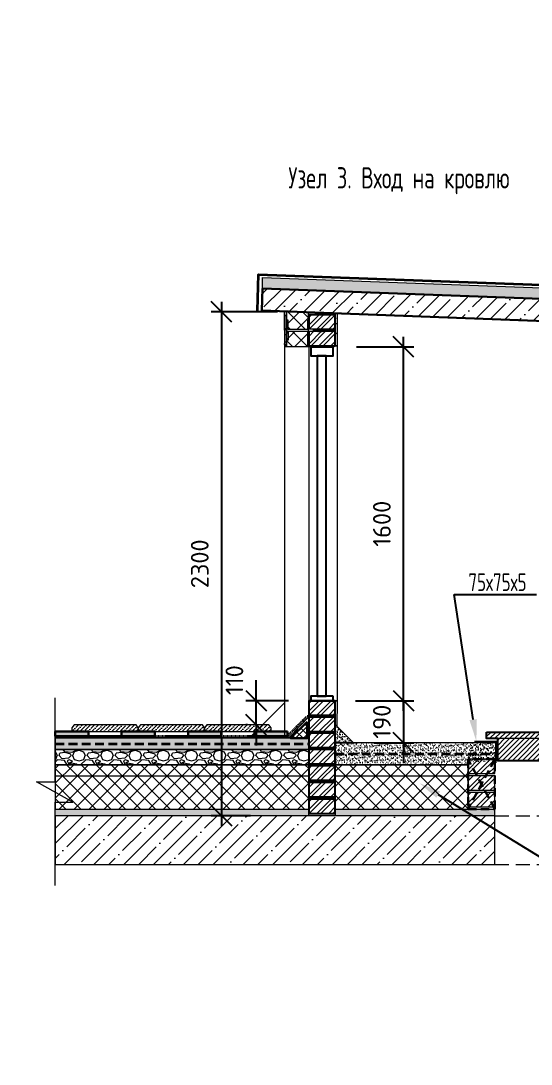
# Model space of a CAD drawing. Header units: millimetres. Extents: x -136099598 to 11807193, y 0 to 779331.
# Drawn here: x 832000 to 834305, y 370189 to 374905 of the extents above; entities that cross this region are included whole.
import ezdxf
from ezdxf import colors
from ezdxf.entities.mleader import LeaderData, LeaderLine
from ezdxf.math import Vec2, Vec3

# ---------------------------------------------------------------- set-up
doc = ezdxf.new("R2010")
doc.units = ezdxf.units.MM
doc.header["$MEASUREMENT"] = 0
doc.set_wipeout_variables(frame=1)
doc.linetypes.add('DASHED2', pattern=[9.525, 6.35, -3.175])
doc.linetypes.add('HIDDEN', pattern=[6, 4, -2])
doc.layers.get('0').update_dxf_attribs({"color": 250, "lineweight": 9})
doc.layers.get('Defpoints').update_dxf_attribs({"color": 8})
for name, color, linetype, lineweight in [('1. АР_Разрез', 7, 'Continuous', 30), ('28. АР_ФАСАД', 7, 'Continuous', 9), ('_0', 250, 'Continuous', 9), ('TN-ГИДРОИЗОЛЯЦИЯ БИТУМАЯ ВЕРХНЯЯ', 32, 'Continuous', 15), ('АР_ДОПОЛНИТЕЛЬНО', 7, 'Continuous', 5), ('АР_Тонкие', 250, 'Continuous', 5), ('Контуры', 7, 'Continuous', 9), ('Общие ребра', 7, 'Continuous', 9), ('Перекрытия', 7, 'Continuous', 9), ('Сантехнические приборы', 7, 'Continuous', 9), ('Штриховка в сечении', 7, 'Continuous', 18)]:
    doc.layers.add(name, color=color, linetype=linetype, lineweight=lineweight)
doc.styles.add('ISOCPEUR', font='isocpeur.ttf', dxfattribs={"width": 0.7})
doc.styles.add('ISOCPEUR_1', font='isocpeur.ttf', dxfattribs={"width": 0.9, "height": 250})
doc.styles.add('ISOCPEUR_9', font='isocpeur.ttf', dxfattribs={"height": 80})
doc.dimstyles.new('2_5', dxfattribs={"dimscale": 304.8, "dimtxt": 250, "dimasz": 0.305, "dimexe": 0.15, "dimexo": 0.3, "dimgap": 0.19, "dimtad": 1, "dimdec": 0, "dimzin": 0, "dimdsep": 46, "dimtxsty": 'ISOCPEUR_1', "dimblk1": 'OBLIQUE', "dimblk2": 'OBLIQUE', "dimsah": 1, "dimcen": 0.09, "dimdle": 0.15, "dimazin": 0, "dimtfac": 1, "dimtdec": 0, "dimtix": 1, "dimtmove": 1, "dimatfit": 3, "dimfxl": 1, "dimtvp": 1, "dimtolj": 1, "dimtzin": 0, "dimarcsym": 2})
pattern_1 = [(45, (430670.051, 4065005.372), (-11.22532015, 11.22532015), [])]

# ---------------------------------------------------------------- blocks, each defined once
blk = doc.blocks.new('_Oblique')
at = {"color": 0, "linetype": 'ByBlock', "lineweight": -2}
blk.add_line((-0.5, -0.5), (0.5, 0.5), dxfattribs=at)
blk = doc.blocks.new('*D1458')
at = {"color": 0, "lineweight": -2, "ltscale": 3, "transparency": 16777216}
for p, q in [((833728.9, 371786.1), (833728.9, 373477.1)), ((833516.7, 373431.4), (833774.6, 373431.4)), ((833511.7, 371831.8), (833774.6, 371831.8))]:
    blk.add_line(p, q, dxfattribs=at)
at = {"layer": 'Defpoints', "color": 0, "ltscale": 3, "transparency": 16777216}
for p in [(833425.3, 373431.4), (833728.9, 373431.4), (833420.3, 371831.8)]:
    blk.add_point(p, dxfattribs=at)
at = {"color": 0, "lineweight": -2, "ltscale": 3, "transparency": 16777216, "xscale": 92.964, "yscale": 92.964, "zscale": 92.964}
for p, rotation in [((833728.9, 373431.4), 90), ((833728.9, 371831.8), 270)]:
    blk.add_blockref('_Oblique', p, dxfattribs=dict(at, rotation=rotation))
at = {"color": 0, "ltscale": 3, "transparency": 16777216, "insert": (833631, 372631.6), "char_height": 80, "attachment_point": 5, "rotation": 90, "style": 'ISOCPEUR_9'}
blk.add_mtext('\\A1;1600', dxfattribs=at)
blk = doc.blocks.new('*D1459')
at = {"color": 0, "lineweight": -2, "ltscale": 3, "transparency": 16777216}
for p, q in [((832906, 373634.9), (832906, 371266.1)), ((833158.6, 373589.2), (832860.3, 373589.2)), ((833037, 371311.8), (832860.3, 371311.8))]:
    blk.add_line(p, q, dxfattribs=at)
at = {"layer": 'Defpoints', "color": 0, "ltscale": 3, "transparency": 16777216}
for p in [(833250.1, 373589.2), (832906, 371311.8), (833128.5, 371311.8)]:
    blk.add_point(p, dxfattribs=at)
at = {"color": 0, "lineweight": -2, "ltscale": 3, "transparency": 16777216, "xscale": 92.964, "yscale": 92.964, "zscale": 92.964}
for p, rotation in [((832906, 373589.2), 90), ((832906, 371311.8), 270)]:
    blk.add_blockref('_Oblique', p, dxfattribs=dict(at, rotation=rotation))
at = {"color": 0, "ltscale": 3, "transparency": 16777216, "insert": (832808.1, 372450.5), "char_height": 80, "attachment_point": 5, "rotation": 90, "style": 'ISOCPEUR_9'}
blk.add_mtext('\\A1;2300', dxfattribs=at)
blk = doc.blocks.new('*D1465')
at = {"color": 0, "lineweight": -2, "ltscale": 3, "transparency": 16777216}
for p, q in [((833728.9, 371831.8), (833728.9, 371924.7)), ((833521.8, 371831.8), (833774.6, 371831.8)), ((833728.9, 371831.8), (833728.9, 371641.8)), ((833594.7, 371641.8), (833774.6, 371641.8)), ((833728.9, 371641.8), (833728.9, 371548.8))]:
    blk.add_line(p, q, dxfattribs=at)
at = {"layer": 'Defpoints', "color": 0, "ltscale": 3, "transparency": 16777216}
for p in [(833430.3, 371831.8), (833503.2, 371641.8), (833728.9, 371641.8)]:
    blk.add_point(p, dxfattribs=at)
at = {"color": 0, "lineweight": -2, "ltscale": 3, "transparency": 16777216, "xscale": 92.964, "yscale": 92.964, "zscale": 92.964}
for p, rotation in [((833728.9, 371831.8), 270), ((833728.9, 371641.8), 90)]:
    blk.add_blockref('_Oblique', p, dxfattribs=dict(at, rotation=rotation))
at = {"color": 0, "ltscale": 3, "transparency": 16777216, "insert": (833631, 371736.8), "char_height": 80, "attachment_point": 5, "rotation": 90, "style": 'ISOCPEUR_9'}
blk.add_mtext('\\A1;190', dxfattribs=at)
blk = doc.blocks.new('*D1466')
at = {"color": 0, "lineweight": -2, "ltscale": 3, "transparency": 16777216}
for p, q in [((833062.5, 371831.8), (833062.5, 371924.7)), ((833208.8, 371831.8), (833016.7, 371831.8)), ((833062.5, 371722.1), (833062.5, 371831.8)), ((833023.8, 371722.1), (833016.7, 371722.1)), ((833062.5, 371722.1), (833062.5, 371629.1))]:
    blk.add_line(p, q, dxfattribs=at)
at = {"layer": 'Defpoints', "color": 0, "ltscale": 3, "transparency": 16777216}
for p in [(833062.5, 371831.8), (833300.3, 371831.8), (833115.2, 371722.1)]:
    blk.add_point(p, dxfattribs=at)
at = {"color": 0, "lineweight": -2, "ltscale": 3, "transparency": 16777216, "xscale": 92.964, "yscale": 92.964, "zscale": 92.964}
for p, rotation in [((833062.5, 371831.8), 270), ((833062.5, 371722.1), 90)]:
    blk.add_blockref('_Oblique', p, dxfattribs=dict(at, rotation=rotation))
at = {"color": 0, "ltscale": 3, "transparency": 16777216, "insert": (832964.6, 371924.7), "char_height": 80, "attachment_point": 5, "rotation": 90, "style": 'ISOCPEUR_9'}
blk.add_mtext('\\A1;110', dxfattribs=at)
blk = doc.blocks.new('УЗЕЛ общий')
at = {"layer": 'АР_Тонкие'}
ml = blk.add_multileader_mtext('Standard', dxfattribs=at)
ml.set_content('\\pxsm1,ql;Герметик', color=256, style='ISOCPEUR')
ml.set_leader_properties()
ml.build(insert=Vec2(0, 0))
ml.multileader.update_dxf_attribs({"text_left_attachment_type": 6, "text_right_attachment_type": 6, "dogleg_length": 100, "arrow_head_size": 13.71})
ctx = ml.context
ctx.base_point, ctx.char_height, ctx.arrow_head_size, ctx.landing_gap_size, ctx.plane_origin, ctx.plane_x_axis = Vec3(513.93, -789.01), 13.7109, 13.71, 1.37, Vec3(-822.15, -1577.03), Vec3(-1, 0)
ctx.left_attachment, ctx.right_attachment = 6, 6
notes = []
notes.append((ctx, [(1, (1, 1, 0), (519.42, -789.01), (-1, 0), 5.48, [(0, [(567.76, -890.5)], 0, [])])]))
ctx.mtext.insert, ctx.mtext.width, ctx.mtext.defined_height, ctx.mtext.flow_direction = Vec3(457.85, -771.19), 269.5573, 36.25, 5
ml = blk.add_multileader_mtext('Standard', dxfattribs=at)
ml.set_content('\\pxsm1,ql;Монтажная пена', color=256, style='ISOCPEUR')
ml.set_leader_properties()
ml.build(insert=Vec2(0, 0))
ml.multileader.update_dxf_attribs({"text_left_attachment_type": 6, "text_right_attachment_type": 6, "dogleg_length": 100, "arrow_head_size": 13.71})
ctx = ml.context
ctx.base_point, ctx.char_height, ctx.arrow_head_size, ctx.landing_gap_size, ctx.plane_origin, ctx.plane_x_axis = Vec3(510.29, -833.96), 13.7109, 13.71, 1.37, Vec3(-840.83, -1608.73), Vec3(-1, 0)
ctx.left_attachment, ctx.right_attachment = 6, 6
notes.append((ctx, [(1, (1, 1, 0), (515.78, -833.96), (-1, 0), 5.48, [(0, [(571.2, -930.36)], 0, [])])]))
ctx.mtext.insert, ctx.mtext.width, ctx.mtext.defined_height, ctx.mtext.flow_direction = Vec3(409.11, -817.51), 269.5573, 36.25, 5
ml = blk.add_multileader_mtext('Standard', dxfattribs=at)
ml.set_content('\\pxsm1,ql;Подоконная доска', color=256, style='ISOCPEUR')
ml.set_leader_properties()
ml.build(insert=Vec2(0, 0))
ml.multileader.update_dxf_attribs({"text_left_attachment_type": 6, "text_right_attachment_type": 6, "dogleg_length": 100, "arrow_head_size": 13.71})
ctx = ml.context
ctx.base_point, ctx.char_height, ctx.arrow_head_size, ctx.landing_gap_size, ctx.plane_origin, ctx.plane_x_axis = Vec3(296.69, -851.83), 13.7109, 13.71, 1.37, Vec3(-907.95, -1631.45), Vec3(-1, 0)
ctx.left_attachment, ctx.right_attachment = 6, 6
notes.append((ctx, [(1, (1, 1, 0), (302.17, -851.83), (-1, 0), 5.48, [(0, [(457.85, -895.69)], 0, [])])]))
ctx.mtext.insert, ctx.mtext.width, ctx.mtext.defined_height, ctx.mtext.flow_direction = Vec3(188.78, -835.38), 269.5573, 36.25, 5
for ctx, leaders in notes:
    for number, flags, end, landing, length, lines in leaders:
        leader = LeaderData()
        leader.index, (leader.has_last_leader_line, leader.has_dogleg_vector, leader.attachment_direction) = number, flags
        leader.last_leader_point, leader.dogleg_vector, leader.dogleg_length = Vec3(end), Vec3(landing), length
        for number, points, colour, breaks in lines:
            line = LeaderLine()
            line.index, line.vertices, line.color, line.breaks = number, Vec3.list(points), colors.encode_raw_color(colour), breaks
            leader.lines.append(line)
        ctx.leaders.append(leader)

msp = doc.modelspace()

# ---------------------------------------------------------------- hatches: boundary and pattern name
at = {"transparency": 33554687}
h = msp.add_hatch(dxfattribs=at)
h.set_pattern_fill('ANSI37', color=256, scale=15, angle=90)
h.set_pattern_definition([(135, (430670.05, 4064919.453), (-33.67596045, -33.67596045), []), (225, (430670.05, 4064919.453), (33.67596045, -33.67596045), [])])
h.paths.add_polyline_path([(833300.286, 373433.05), (833300.064, 373587.298), (833200.064, 373591.155), (833200.286, 373433.05)])
at = {"ltscale": 3}
h = msp.add_hatch(dxfattribs=at)
h.set_pattern_fill('STEEL', color=256, scale=12)
h.set_pattern_definition([(45, (224741.426, 357001.33), (-26.9407684, 26.9407684), []), (45, (224741.426, 357020.38), (-26.9407684, 26.9407684), [])])
h.paths.add_polyline_path([(833420.286, 373576.408), (833300.286, 373576.408), (833300.286, 373511.408), (833420.286, 373511.408)])
h = msp.add_hatch(dxfattribs=at)
h.set_pattern_fill('STEEL', color=256, scale=12)
h.set_pattern_definition([(45, (224741.426, 356916.33), (-26.9407684, 26.9407684), []), (45, (224741.426, 356935.38), (-26.9407684, 26.9407684), [])])
h.paths.add_polyline_path([(833420.286, 373501.408), (833300.286, 373501.408), (833300.286, 373436.408), (833420.286, 373436.408)])
h = msp.add_hatch(dxfattribs=at)
h.set_pattern_fill('STEEL', color=256, scale=12)
h.set_pattern_definition([(45, (224741.426, 355256.695), (-26.9407684, 26.9407684), []), (45, (224741.426, 355275.745), (-26.9407684, 26.9407684), [])])
h.paths.add_polyline_path([(833420.286, 371831.773), (833300.286, 371831.773), (833300.286, 371766.773), (833420.286, 371766.773)])
h = msp.add_hatch()
h.set_pattern_fill('ANSI36', color=256, scale=4, angle=359.763727)
h.set_pattern_definition([(44.763727, (882644.348, 619592.873), (6.8369733, 24.6677202), [31.75, -6.35, 0, -6.35])])
h.paths.add_polyline_path([(832530.058, 371708.725), (832520.058, 371722.066), (832240.058, 371722.066), (832230.058, 371708.725), (832230.058, 371692.066), (832530.058, 371692.066)])
h = msp.add_hatch()
h.set_pattern_fill('ANSI36', color=256, scale=4, angle=359.763727)
h.set_pattern_definition([(44.763727, (882944.348, 619592.873), (6.8369733, 24.6677202), [31.75, -6.35, 0, -6.35])])
h.paths.add_polyline_path([(832830.058, 371708.725), (832820.058, 371722.066), (832540.058, 371722.066), (832530.058, 371708.725), (832530.058, 371692.066), (832830.058, 371692.066)])
h = msp.add_hatch()
h.set_pattern_fill('ANSI36', color=256, scale=4, angle=359.763727)
h.set_pattern_definition([(44.763727, (883244.348, 619592.873), (6.8369733, 24.6677202), [31.75, -6.35, 0, -6.35])])
h.paths.add_polyline_path([(833130.058, 371708.725), (833120.058, 371722.066), (832840.058, 371722.066), (832830.058, 371708.725), (832830.058, 371692.066), (833130.058, 371692.066)])
h = msp.add_hatch()
h.set_pattern_fill('ANSI37', color=256, scale=8, style=0)
h.set_pattern_definition([(45, (673158.042, 277350.383), (-17.9605122, 17.9605122), []), (135, (673158.042, 277350.383), (-17.9605122, -17.9605122), [])])
h.paths.add_polyline_path([(833218.621, 371661.772), (833293.621, 371736.772), (833293.621, 371661.772)])
h = msp.add_hatch(dxfattribs=at)
h.set_pattern_fill('STEEL', color=256, scale=12)
h.set_pattern_definition([(45, (224741.426, 355171.695), (-26.9407684, 26.9407684), []), (45, (224741.426, 355190.745), (-26.9407684, 26.9407684), [])])
h.paths.add_polyline_path([(833420.286, 371756.773), (833300.286, 371756.773), (833300.286, 371691.773), (833420.286, 371691.773)])
h = msp.add_hatch(color=253)
h.dxf.hatch_style = 1
h.paths.add_polyline_path([(832155.058, 371692.066), (832155.058, 371672.066), (832305.058, 371672.066), (832305.058, 371692.066)])
h = msp.add_hatch(color=253)
h.dxf.hatch_style = 1
h.paths.add_polyline_path([(832455.058, 371692.066), (832455.058, 371672.066), (832605.058, 371672.066), (832605.058, 371692.066)])
h = msp.add_hatch(color=253)
h.dxf.hatch_style = 1
h.paths.add_polyline_path([(832755.058, 371692.066), (832755.058, 371672.066), (832905.058, 371672.066), (832905.058, 371692.066)])
h = msp.add_hatch(color=253)
h.dxf.hatch_style = 1
h.paths.add_polyline_path([(833055.058, 371692.066), (833055.058, 371672.066), (833205.058, 371672.066), (833205.058, 371692.066)])
h = msp.add_hatch(dxfattribs=at)
h.set_pattern_fill('STEEL', color=256, scale=12)
h.set_pattern_definition([(45, (224741.426, 355109.695), (-26.9407684, 26.9407684), []), (45, (224741.426, 355128.745), (-26.9407684, 26.9407684), [])])
h.paths.add_polyline_path([(833420.286, 371684.773), (833300.286, 371684.773), (833300.286, 371619.773), (833420.286, 371619.773)])
h = msp.add_hatch(dxfattribs=at)
h.set_pattern_fill('STEEL', color=256, scale=12)
h.set_pattern_definition([(45, (224741.426, 355026.695), (-26.9407684, 26.9407684), []), (45, (224741.426, 355045.745), (-26.9407684, 26.9407684), [])])
h.paths.add_polyline_path([(833420.286, 371611.773), (833300.286, 371611.773), (833300.286, 371546.773), (833420.286, 371546.773)])
at = {"transparency": 33554687}
h = msp.add_hatch(dxfattribs=at)
h.set_pattern_fill('ANSI37', color=256, scale=15, angle=90)
h.set_pattern_definition([(135, (430670.05, 4064969.817), (-33.67596045, -33.67596045), []), (225, (430670.05, 4064969.817), (33.67596045, -33.67596045), [])])
h.paths.add_polyline_path([(833300.286, 371341.772), (833300.286, 371541.772), (832155.545, 371541.772), (832155.545, 371341.772)])
at = {"ltscale": 3}
h = msp.add_hatch(dxfattribs=at)
h.set_pattern_fill('STEEL', color=256, scale=12)
h.set_pattern_definition([(45, (224741.426, 354961.695), (-26.9407684, 26.9407684), []), (45, (224741.426, 354980.745), (-26.9407684, 26.9407684), [])])
h.paths.add_polyline_path([(833420.286, 371536.773), (833300.286, 371536.773), (833300.286, 371471.773), (833420.286, 371471.773)])
at = {"transparency": 33554687}
h = msp.add_hatch(dxfattribs=at)
h.set_pattern_fill('ANSI37', color=256, scale=15, angle=90)
h.set_pattern_definition([(135, (430670.05, 4064969.817), (-33.67596045, -33.67596045), []), (225, (430670.05, 4064969.817), (33.67596045, -33.67596045), [])])
h.paths.add_polyline_path([(834020.652, 371341.757), (834020.648, 371541.757), (833420.282, 371541.787), (833420.286, 371341.787)])
at = {"ltscale": 3}
h = msp.add_hatch(dxfattribs=at)
h.set_pattern_fill('STEEL', color=256, scale=12)
h.set_pattern_definition([(45, (225461.79, 354991.838), (-26.9407684, 26.9407684), []), (45, (225461.79, 355010.888), (-26.9407684, 26.9407684), [])])
h.paths.add_polyline_path([(834140.634, 371566.916), (834020.634, 371566.916), (834020.634, 371501.916), (834140.634, 371501.916)])
h = msp.add_hatch(dxfattribs=at)
h.set_pattern_fill('STEEL', color=256, scale=12)
h.set_pattern_definition([(45, (225461.79, 354906.838), (-26.9407684, 26.9407684), []), (45, (225461.79, 354925.888), (-26.9407684, 26.9407684), [])])
h.paths.add_polyline_path([(834140.634, 371491.916), (834020.634, 371491.916), (834020.634, 371426.916), (834140.634, 371426.916)])
h = msp.add_hatch(dxfattribs=at)
h.set_pattern_fill('STEEL', color=256, scale=12)
h.set_pattern_definition([(45, (224741.426, 354876.695), (-26.9407684, 26.9407684), []), (45, (224741.426, 354895.745), (-26.9407684, 26.9407684), [])])
h.paths.add_polyline_path([(833420.286, 371461.773), (833300.286, 371461.773), (833300.286, 371396.773), (833420.286, 371396.773)])
h = msp.add_hatch(dxfattribs=at)
h.set_pattern_fill('STEEL', color=256, scale=12)
h.set_pattern_definition([(45, (224741.426, 354811.695), (-26.9407684, 26.9407684), []), (45, (224741.426, 354830.745), (-26.9407684, 26.9407684), [])])
h.paths.add_polyline_path([(833420.286, 371386.773), (833300.286, 371386.773), (833300.286, 371321.773), (833420.286, 371321.773)])
h = msp.add_hatch(dxfattribs=at)
h.set_pattern_fill('STEEL', color=256, scale=12)
h.set_pattern_definition([(45, (225461.79, 354841.838), (-26.9407684, 26.9407684), []), (45, (225461.79, 354860.888), (-26.9407684, 26.9407684), [])])
h.paths.add_polyline_path([(834140.634, 371416.916), (834020.634, 371416.916), (834020.634, 371351.916), (834140.634, 371351.916)])
at = {"layer": '1. АР_Разрез', "lineweight": 5, "ltscale": 3}
h = msp.add_hatch(dxfattribs=at)
h.set_pattern_fill('AR-SAND', color=256, scale=0.5, angle=-2.103555, style=0)
h.set_pattern_definition([(35.3964451, (430785.08, 4064487.643), (0.09873653, 24.48353668), [0, -19.304, 0, -21.59, 0, -20.6375]), (5.3964451, (430785.08, 4064487.643), (23.77659666, 34.99209866), [0, -10.414, 0, -17.399, 0, -6.6675]), (325.3964451, (430769.47, 4064488.217), (39.52560439, -1.37988609), [0, -6.35, 0, -22.86, 0, -29.845]), (315.3964451, (430769.47, 4064488.217), (38.56123426, 9.7376106), [0, -3.175, 0, -14.986, 0, -17.145])])
h.paths.add_polyline_path([(833092.022, 373744.847), (833092.303, 373695.635), (835569.36, 373603.528), (835570.276, 373653.468)])
at = {"layer": '28. АР_ФАСАД', "ltscale": 3}
h = msp.add_hatch(dxfattribs=at)
h.set_pattern_fill('ANSI35', color=256, scale=15, style=0)
h.set_pattern_definition([(45, (430670.05, 4064900.78), (-67.351921, 67.351921), []), (45, (430737.4, 4064900.78), (-67.351921, 67.351921), [119.0625, -23.8125, 0, -23.8125])])
h.paths.add_polyline_path([(833091.325, 373695.671), (833089.611, 373595.716), (835567.752, 373503.717), (835569.466, 373603.672)])
h = msp.add_hatch(dxfattribs=at)
h.set_pattern_fill('ANSI35', color=256, scale=15, style=0)
h.set_pattern_definition([(45, (224271.57, 335255.16), (-67.351921, 67.351921), []), (45, (224338.92, 335255.16), (-67.351921, 67.351921), [119.0625, -23.8125, 0, -23.8125])])
h.paths.add_polyline_path([(832155.058, 371311.772), (832155.058, 371091.772), (834140.642, 371091.772), (834140.642, 371311.772)])
at = {"layer": 'Штриховка в сечении', "ltscale": 3, "transparency": 33554636}
h = msp.add_hatch(dxfattribs=at)
h.set_pattern_fill('AR-SAND', color=256, scale=0.7)
h.set_pattern_definition([(37.5, (225474.068, 359106.976), (-1.1200219, 34.2589266), [0, -27.0256, 0, -30.226, 0, -28.8925]), (7.5, (225474.07, 359106.976), (31.4666298, 50.177757), [0, -14.5796, 0, -24.3586, 0, -9.3345]), (327.5, (225452.198, 359106.976), (55.3694659, 0.100603), [0, -8.89, 0, -32.004, 0, -41.783]), (317.5, (225452.2, 359106.976), (53.4489517, 15.6050526), [0, -4.445, 0, -20.9804, 0, -24.003])])
h.paths.add_polyline_path([(833190.286, 373636.783), (833190.286, 373433.05), (833200.286, 373433.05), (833200.286, 373636.783)])
h = msp.add_hatch(dxfattribs=at)
h.set_pattern_fill('AR-SAND', color=256, scale=0.7)
h.set_pattern_definition([(37.5, (225688.388, 358712.407), (-1.1200219, 34.2589266), [0, -27.0256, 0, -30.226, 0, -28.8925]), (7.5, (225688.39, 358712.407), (31.4666298, 50.177757), [0, -14.5796, 0, -24.3586, 0, -9.3345]), (327.5, (225666.52, 358712.407), (55.3694659, 0.100603), [0, -8.89, 0, -32.004, 0, -41.783]), (317.5, (225666.52, 358712.407), (53.4489517, 15.6050526), [0, -4.445, 0, -20.9804, 0, -24.003])])
h.paths.add_polyline_path([(833420.286, 373419.765), (833430.286, 373419.765), (833430.286, 373636.772), (833420.286, 373636.772)])
at = {"layer": 'Штриховка в сечении', "transparency": 33554636}
h = msp.add_hatch(dxfattribs=at)
h.set_pattern_fill('AR-SAND', color=256, scale=0.3456)
h.set_pattern_definition([(37.5, (136845.185, 6753764.513), (-0.552970816, 16.914121482), [0, -13.3429248, 0, -14.923008, 0, -14.26464]), (7.5, (136845.185, 6753764.513), (15.535524665, 24.773475476), [0, -7.1981568, 0, -12.0261888, 0, -4.608576]), (327.5, (136834.388, 6753764.513), (27.336696316, 0.049669102), [0, -4.38912, 0, -15.800832, 0, -20.628864]), (317.5, (136834.388, 6753764.513), (26.388511, 7.70443741), [0, -2.19456, 0, -10.3583232, 0, -11.850624])])
h.paths.add_polyline_path([(833503.229, 371641.811), (833420.285, 371724.755), (833420.285, 371641.811)])
h = msp.add_hatch(dxfattribs=at)
h.set_pattern_fill('ANSI31', color=256, scale=5)
h.set_pattern_definition(pattern_1)
h.paths.add_polyline_path([(834104.232, 371660.192), (834926.063, 371660.192), (834926.178, 371690.017), (834104.3, 371690.017)])
h = msp.add_hatch(dxfattribs=at)
h.set_pattern_fill('AR-SAND', color=256, scale=0.3456)
h.set_pattern_definition([(37.5, (430670.052, 4064819.817), (-0.552970816, 16.91412148), [0, -13.3429248, 0, -14.923008, 0, -14.26464]), (7.5, (430670.052, 4064819.817), (15.53552467, 24.77347548), [0, -7.1981568, 0, -12.0261888, 0, -4.608576]), (327.5, (430659.255, 4064819.817), (27.336696316, 0.0496691), [0, -4.38912, 0, -15.800832, 0, -20.628864]), (317.5, (430659.255, 4064819.817), (26.388511, 7.70443741), [0, -2.19456, 0, -10.3583232, 0, -11.850624])])
h.paths.add_polyline_path([(833300.287, 371611.772), (833300.287, 371661.772), (832155.058, 371661.772), (832155.058, 371611.772)])
h = msp.add_hatch(dxfattribs=at)
h.set_pattern_fill('AR-SAND', color=256, scale=0.3456)
h.set_pattern_definition([(37.5, (430670.051, 4064959.843), (-0.552970816, 16.91412148), [0, -13.3429248, 0, -14.923008, 0, -14.26464]), (7.5, (430670.051, 4064959.843), (15.53552467, 24.77347548), [0, -7.1981568, 0, -12.0261888, 0, -4.608576]), (327.5, (430659.254, 4064959.843), (27.336696316, 0.0496691), [0, -4.38912, 0, -15.800832, 0, -20.628864]), (317.5, (430659.254, 4064959.843), (26.388511, 7.70443741), [0, -2.19456, 0, -10.3583232, 0, -11.850624])])
h.paths.add_polyline_path([(834020.662, 371541.746), (834020.671, 371641.751), (833420.286, 371641.804), (833420.277, 371541.798)])
h = msp.add_hatch(dxfattribs=at)
h.set_pattern_fill('AR-SAND', color=256, scale=0.3456)
h.set_pattern_definition([(37.5, (429800.11, 4064969.817), (-0.552970816, 16.91412148), [0, -13.3429248, 0, -14.923008, 0, -14.26464]), (7.5, (429800.11, 4064969.817), (15.53552467, 24.77347548), [0, -7.1981568, 0, -12.0261888, 0, -4.608576]), (327.5, (429789.313, 4064969.817), (27.336696316, 0.0496691), [0, -4.38912, 0, -15.800832, 0, -20.628864]), (317.5, (429789.313, 4064969.817), (26.388511, 7.70443741), [0, -2.19456, 0, -10.3583232, 0, -11.850624])])
h.paths.add_polyline_path([(834140.686, 371641.82), (834020.686, 371641.82), (834020.634, 371556.916), (834140.634, 371556.916)])
h = msp.add_hatch(dxfattribs=at)
h.set_pattern_fill('ANSI31', color=256, scale=5)
h.set_pattern_definition(pattern_1)
h.paths.add_polyline_path([(834154.51, 371559.92), (834875.602, 371559.92), (834875.717, 371660.192), (834154.578, 371660.192)])
at = {"layer": 'Штриховка в сечении', "lineweight": 5, "transparency": 33554636}
h = msp.add_hatch(dxfattribs=at)
h.set_pattern_fill('GRAVEL', color=256, scale=5)
h.set_pattern_definition([(228.0127875, (429509.217, 4082523.453), (-1016.00000008, -1142.99999993), [17.086072, -1691.524182]), (184.969741, (429497.7874, 4082510.753), (1523.999999397, 127.000007235), [29.320236, -2902.7024447]), (132.5104471, (429468.5774, 4082508.213), (1270.000000536, -1396.999999512), [20.674076, -2046.7361397]), (267.273689, (429419.0474, 4082476.463), (127.000000266, 2539.999999987), [26.700226, -2643.3218713]), (292.83365418, (429417.7774, 4082449.793), (-635.000000053, 1523.999999978), [26.181685, -2591.9903873]), (357.273689, (429427.9374, 4082425.663), (-2539.999999987, 127.000000266), [26.700226, -2643.3218713]), (37.69424047, (429454.6074, 4082424.3932), (-1650.999999927, -1270.000000095), [35.309683, -3495.6557657]), (72.25532837, (429482.5474, 4082445.983), (889.000000239, 2793.999999924), [33.335976, -3300.26283]), (121.42956562, (429492.7074, 4082477.733), (-1016.000000144, 1650.999999911), [26.79065, -2652.277285]), (175.2363583, (429478.737, 4082500.593), (1396.99999998, -127.00000022), [30.585664, -1498.6968475]), (222.3974378, (429448.2574, 4082503.1332), (-1523.9999999512, -1397.000000053), [39.553896, -3915.8386256]), (138.81407483, (429544.777, 4082475.193), (-888.999999947, 762.000000062), [13.500227, -1336.5282912]), (171.4692344, (429534.6174, 4082484.083), (1651.000000044, -253.999999712), [25.684099, -2542.73195]), (225, (429509.22, 4082487.89), (-2e-14, -127), [17.960467, -161.6446554]), (203.1985905, (429500.327, 4082503.133), (635.00000002, 253.999999955), [9.672066, -957.5311184]), (291.8014095, (429491.437, 4082499.323), (-127.00000003, 380.99999999), [13.678281, -670.2376495]), (30.9637565, (429496.517, 4082486.623), (381.00000001, 253.99999999), [22.215983, -718.3149076]), (161.5650512, (429515.567, 4082498.053), (254, -127), [16.064357, -385.544906]), (16.38954033, (429417.7774, 4082499.323), (1270, 381), [22.5044, -2227.9413336]), (70.34617594, (429439.367, 4082505.673), (-508.000000046, -1396.999999984), [18.879947, -1869.110784]), (293.1985905, (429515.567, 4082523.453), (-253.999999956, 635.00000002), [19.344005, -947.8591794]), (343.61045967, (429523.1874, 4082505.673), (-1270.000000027, 380.999999911), [22.5044, -2227.9413336]), (339.4439548, (429417.777, 4082420.583), (-635, 254), [21.70176, -1063.3867157]), (294.7751406, (429438.097, 4082412.963), (-635.000000756, 1396.999999656), [18.183606, -1800.179669]), (66.8014095, (429516.837, 4082396.453), (253.99999996, 635.000000016), [19.344005, -947.8591794]), (17.35402464, (429524.4574, 4082414.233), (-1650.999999967, -508.000000107), [21.289137, -2107.618799]), (69.4439548, (429454.607, 4082396.453), (-254.000000004, -635), [10.85088, -1074.2375957]), (101.3099325, (429509.217, 4082396.453), (-127, 508), [6.47573, -641.0997482]), (165.9637565, (429507.947, 4082402.803), (381, -127), [26.181685, -497.4527295]), (186.00900596, (429482.5474, 4082409.153), (1269.999999993, 127.000000066), [24.26335, -2402.068243]), (303.6900675, (429496.517, 4082475.193), (-127.00000002, 254), [18.316194, -439.588818]), (353.15722659, (429506.6774, 4082459.953), (2159.000000013, -253.999999887), [31.977838, -3165.8004533]), (60.9453959, (429538.427, 4082456.143), (-508.000000014, -888.99999999), [13.075412, -1294.469616]), (90, (429544.78, 4082467.57), (-127, 127), [7.62, -119.38]), (120.25643716, (429480.007, 4082412.963), (507.999999938, -889.000000035), [17.643348, -1746.6970387]), (48.0127875, (429471.117, 4082428.203), (1016.000000084, 1142.999999926), [34.172144, -1674.43811]), (0, (429493.98, 4082453.6), (127, 127), [33.02, -93.98]), (325.3048465, (429526.9974, 4082453.603), (1270.000000481, -888.999999313), [20.080478, -1987.965836]), (254.0546041, (429543.507, 4082442.173), (-126.99999999, -508), [18.491454, -906.082502]), (207.64597536, (429538.4274, 4082424.393), (-2413.000000089, -1269.9999998315), [30.107255, -2980.623221]), (175.42607874, (429511.7574, 4082410.423), (-1651, 127), [31.851473, -3153.292323])])
h.paths.add_polyline_path([(833300.287, 371541.772), (833300.287, 371611.772), (832155.058, 371611.772), (832155.058, 371541.772)])
at = {"layer": 'Штриховка в сечении', "transparency": 33554636}
h = msp.add_hatch(dxfattribs=at)
h.set_pattern_fill('AR-SAND', color=256, scale=0.3)
h.set_pattern_definition([(37.5, (430670.051, 4064979.817), (-0.48000939, 14.68239712), [0, -11.5824, 0, -12.954, 0, -12.3825]), (7.5, (430670.051, 4064979.817), (13.48569849, 21.50475302), [0, -6.2484, 0, -10.4394, 0, -4.0005]), (327.5, (430660.679, 4064979.817), (23.729771107, 0.04311554), [0, -3.81, 0, -13.716, 0, -17.907]), (317.5, (430660.679, 4064979.817), (22.90669357, 6.6878797), [0, -1.905, 0, -8.9916, 0, -10.287])])
h.paths.add_polyline_path([(833300.314, 371311.772), (833300.286, 371341.772), (832155.058, 371341.772), (832155.058, 371311.772)])
h = msp.add_hatch(dxfattribs=at)
h.set_pattern_fill('AR-SAND', color=256, scale=0.3)
h.set_pattern_definition([(37.5, (430670.051, 4064969.817), (-0.48000939, 14.68239712), [0, -11.5824, 0, -12.954, 0, -12.3825]), (7.5, (430670.051, 4064969.817), (13.48569849, 21.50475302), [0, -6.2484, 0, -10.4394, 0, -4.0005]), (327.5, (430660.679, 4064969.817), (23.729771107, 0.04311554), [0, -3.81, 0, -13.716, 0, -17.907]), (317.5, (430660.679, 4064969.817), (22.90669357, 6.6878797), [0, -1.905, 0, -8.9916, 0, -10.287])])
h.paths.add_polyline_path([(834140.221, 371311.795), (834140.692, 371341.795), (833419.812, 371341.749), (833419.313, 371311.749)])

# ---------------------------------------------------------------- linework, layer by layer
at = {"transparency": 33554687}
for p, q in [((834140.634, 371537.978), (834140.599, 371537.978)), ((832155.058, 371491.772), (833300.286, 371491.772)), ((833420.286, 371491.772), (834020.657, 371491.719)), ((834140.642, 371311.772), (834140.673, 371351.92))]:
    msp.add_line(p, q, dxfattribs=at)
at = {"linetype": 'DASHED2', "ltscale": 10}
msp.add_line((834140.642, 371091.772), (834890.642, 371091.772), dxfattribs=at)
at = {"lineweight": 20, "ltscale": 3}
for points in [[(833200.07, 373591.298), (833190.07, 373591.298), (833190.286, 373433.05), (833200.286, 373433.05)], [(833430.251, 373582.654), (833420.251, 373582.654), (833420.286, 373436.408), (833430.286, 373436.408)]]:
    msp.add_lwpolyline(points, close=True, dxfattribs=at)
at = {"ltscale": 3}
msp.add_lwpolyline([(833190.286, 373573.05), (833190.286, 371822.066)], dxfattribs=at)
at = {"lineweight": 30, "ltscale": 3}
for points, const_width in [([(833296.255, 373553.05), (833296.255, 373433.05), (833416.255, 373433.05)], 8), ([(834145.769, 371550.267), (834145.769, 371647.467), (834048.569, 371647.467)], 6.48)]:
    msp.add_lwpolyline(points, dxfattribs=dict(at, const_width=const_width))
for points in [[(833430.496, 373436.408), (833300.496, 373436.408), (833300.286, 371831.773), (833430.286, 371831.773)], [(833190.287, 371822.066), (833190.287, 371672.066), (833040.287, 371672.066)]]:
    msp.add_lwpolyline(points, close=True)
at = {"lineweight": 30}
for points in [[(833293.621, 371736.772), (833293.621, 371661.772), (833218.621, 371661.772)], [(832305.058, 371692.066), (832155.058, 371692.066), (832155.058, 371672.066), (832305.058, 371672.066)], [(832605.058, 371692.066), (832455.058, 371692.066), (832455.058, 371672.066), (832605.058, 371672.066)], [(832905.058, 371692.066), (832755.058, 371692.066), (832755.058, 371672.066), (832905.058, 371672.066)], [(833205.058, 371692.066), (833055.058, 371692.066), (833055.058, 371672.066), (833205.058, 371672.066)]]:
    msp.add_lwpolyline(points, close=True, dxfattribs=at)
at = {"lineweight": 20}
msp.add_lwpolyline([(833420.285, 371724.748), (833420.285, 371641.804), (833503.229, 371641.804)], close=True, dxfattribs=at)
at = {"layer": '1. АР_Разрез', "lineweight": 15, "ltscale": 3}
msp.add_lwpolyline([(835569.36, 373603.528), (833092.303, 373695.635), (833092.022, 373744.85), (835570.276, 373653.468)], close=True, dxfattribs=at)
at = {"layer": '1. АР_Разрез', "ltscale": 3}
msp.add_lwpolyline([(835568.88, 373502.341), (833088.634, 373595.752), (833092.303, 373695.635), (835568.397, 373602.384)], close=True, dxfattribs=at)
at = {"layer": '1. АР_Разрез', "lineweight": 25}
for points in [[(833420.286, 373576.408), (833300.286, 373576.408), (833300.286, 373511.408), (833420.286, 373511.408)], [(833420.286, 373501.408), (833300.286, 373501.408), (833300.286, 373436.408), (833420.286, 373436.408)], [(833410.286, 373430.31), (833310.286, 373430.31), (833310.286, 373390.31), (833410.286, 373390.31)], [(833378.667, 373390.31), (833338.667, 373390.31), (833338.667, 371851.773), (833378.667, 371851.773)], [(833420.286, 371831.773), (833300.286, 371831.773), (833300.286, 371766.773), (833420.286, 371766.773)], [(833410.286, 371851.773), (833310.286, 371851.773), (833310.286, 371831.773), (833410.286, 371831.773)], [(833420.286, 371756.773), (833300.286, 371756.773), (833300.286, 371691.773), (833420.286, 371691.773)], [(833420.286, 371684.773), (833300.286, 371684.773), (833300.286, 371619.773), (833420.286, 371619.773)], [(833420.286, 371611.773), (833300.286, 371611.773), (833300.286, 371546.773), (833420.286, 371546.773)], [(833420.286, 371536.773), (833300.286, 371536.773), (833300.286, 371471.773), (833420.286, 371471.773)], [(833420.286, 371461.773), (833300.286, 371461.773), (833300.286, 371396.773), (833420.286, 371396.773)], [(833420.286, 371386.773), (833300.286, 371386.773), (833300.286, 371321.773), (833420.286, 371321.773)]]:
    msp.add_lwpolyline(points, close=True, dxfattribs=at)
at = {"layer": '1. АР_Разрез', "lineweight": 20}
for points in [[(832520.058, 371722.066), (832240.058, 371722.066), (832230.058, 371708.725), (832230.058, 371692.066), (832530.058, 371692.066), (832530.058, 371708.725)], [(832820.058, 371722.066), (832540.058, 371722.066), (832530.058, 371708.725), (832530.058, 371692.066), (832830.058, 371692.066), (832830.058, 371708.725)], [(833120.058, 371722.066), (832840.058, 371722.066), (832830.058, 371708.725), (832830.058, 371692.066), (833130.058, 371692.066), (833130.058, 371708.725)], [(834140.634, 371566.916), (834020.634, 371566.916), (834020.634, 371501.916), (834140.634, 371501.916)], [(834140.634, 371491.916), (834020.634, 371491.916), (834020.634, 371426.916), (834140.634, 371426.916)], [(834140.634, 371416.916), (834020.634, 371416.916), (834020.634, 371351.916), (834140.634, 371351.916)]]:
    msp.add_lwpolyline(points, close=True, dxfattribs=at)
at = {"layer": 'TN-ГИДРОИЗОЛЯЦИЯ БИТУМАЯ ВЕРХНЯЯ', "color": 0, "linetype": 'HIDDEN', "lineweight": 35, "ltscale": 10}
for p, q in [((832155.058, 371636.772), (833300.287, 371636.672)), ((833420.279, 371591.745), (834140.671, 371591.321))]:
    msp.add_line(p, q, dxfattribs=at)
at = {"layer": 'TN-ГИДРОИЗОЛЯЦИЯ БИТУМАЯ ВЕРХНЯЯ', "color": 0, "linetype": 'HIDDEN', "ltscale": 10, "const_width": 4.788}
msp.add_lwpolyline([(832155.058, 371666.043), (833212.755, 371666.043), (833298.487, 371756.008)], dxfattribs=at)
at = {"layer": 'АР_ДОПОЛНИТЕЛЬНО', "lineweight": 25, "ltscale": 3}
msp.add_lwpolyline([(834104.266, 371690.017), (834926.12, 371690.017), (834926.12, 371660.192), (834875.659, 371660.192), (834875.659, 371559.92), (834154.544, 371559.92), (834154.544, 371660.192), (834104.266, 371660.192)], close=True, dxfattribs=at)
at = {"layer": 'Контуры'}
msp.add_lwpolyline([(832155.058, 370996.007), (832155.058, 371373.21), (832234.317, 371373.21), (832071.085, 371464.296), (832155.058, 371464.296), (832155.058, 371844.101)], dxfattribs=at)
at = {"layer": 'Общие ребра'}
for points in [[(834104.266, 371690.017), (834926.12, 371690.017), (834926.12, 371660.192), (834104.266, 371660.192)], [(834140.642, 371311.772), (832155.058, 371311.772), (832155.058, 371091.772), (834140.642, 371091.772)]]:
    msp.add_lwpolyline(points, close=True, dxfattribs=at)
at = {"layer": 'Перекрытия', "linetype": 'DASHED2', "ltscale": 10}
msp.add_line((834140.642, 371311.772), (834890.66, 371311.708), dxfattribs=at)
at = {"layer": 'Сантехнические приборы', "color": 5, "linetype": 'DASHED2', "lineweight": 30, "ltscale": 6}
for p, q in [((834140.673, 371341.741), (834020.634, 371566.895)), ((834140.634, 371566.916), (834020.673, 371341.741))]:
    msp.add_line(p, q, dxfattribs=at)
msp.add_lwpolyline([(834140.634, 371566.916), (834020.634, 371566.916), (834020.673, 371341.741), (834140.673, 371341.741)], close=True, dxfattribs=at)
at = {"layer": 'Штриховка в сечении', "lineweight": 20}
for p, q in [((834020.652, 371351.916), (834020.634, 371556.916)), ((834020.654, 371341.741), (834140.665, 371341.741))]:
    msp.add_line(p, q, dxfattribs=at)
at = {"layer": 'Штриховка в сечении', "linetype": 'ByBlock', "lineweight": 35}
msp.add_lwpolyline([(833068.352, 373595.389), (833072.825, 373758.489), (835584.242, 373665.997), (835584.148, 373504.717)], dxfattribs=at)
at = {"layer": 'Штриховка в сечении', "lineweight": 20}
for points in [[(833300.286, 373433.05), (833300.064, 373587.298), (833200.064, 373591.155), (833200.286, 373433.05)], [(833430.343, 371831.773), (833420.343, 371831.773), (833420.347, 371724.685), (833429.559, 371715.473)], [(833300.287, 371611.772), (832155.058, 371611.772), (832155.058, 371541.772), (833300.287, 371541.772)], [(833300.286, 371541.772), (832155.545, 371541.772), (832155.545, 371341.772), (833300.286, 371341.772)], [(834020.654, 371541.741), (833420.286, 371541.803), (833420.286, 371341.803), (834020.654, 371341.741)], [(833300.286, 371321.773), (833420.409, 371321.773), (833420.409, 371311.772), (833300.286, 371311.772)]]:
    msp.add_lwpolyline(points, close=True, dxfattribs=at)
at = {"layer": 'Штриховка в сечении', "linetype": 'HIDDEN', "lineweight": 35}
msp.add_lwpolyline([(832163.563, 371672.066), (833205.058, 371672.066), (833294.708, 371762.143), (833420.346, 371762.148)], dxfattribs=at)
at = {"layer": 'Штриховка в сечении'}
msp.add_lwpolyline([(833300.287, 371661.772), (832155.058, 371661.772), (832155.058, 371611.772), (833300.287, 371611.772)], close=True, dxfattribs=at)
at = {"layer": 'Штриховка в сечении', "lineweight": 20}
msp.add_lwpolyline([(834145.769, 371641.727), (833420.286, 371641.804), (833420.286, 371541.804), (834020.671, 371541.74), (834020.671, 371556.916)], dxfattribs=at)

# ---------------------------------------------------------------- block references
at = {"layer": '_0', "xscale": 18.233658215449, "yscale": 18.233658215449, "zscale": 18.233658215449}
msp.add_blockref('УЗЕЛ общий', (794076.627, 388966.184), dxfattribs=at)

# ---------------------------------------------------------------- texts
at = {"insert": (833208.581, 374243.221), "char_height": 96, "width": 1303.09795, "attachment_point": 1, "style": 'ISOCPEUR'}
msp.add_mtext('Узел 3. Вход на кровлю ', dxfattribs=at)

# ---------------------------------------------------------------- dimensions: what is measured, and where the dimension line sits
at = {"ltscale": 3}
for base, p1, p2, picture, middle in [((833728.883, 373431.408), (833420.286, 371831.773), (833425.286, 373431.408), '*D1458', (833630.971, 372631.59)), ((833728.883, 371641.804), (833430.343, 371831.773), (833503.229, 371641.804), '*D1465', (833630.971, 371736.788))]:
    dim = msp.add_linear_dim(base=base, p1=p1, p2=p2, angle=90, dimstyle='2_5', override={"dimpost": '<>', "dimtxsty": 'ISOCPEUR_9'}, dxfattribs=at)
    dim.commit()
    dim.dimension.update_dxf_attribs({"geometry": picture, "text_midpoint": middle})
dim = msp.add_linear_dim(base=(833062.464, 371831.773), p1=(833115.206, 371722.066), p2=(833300.286, 371831.773), angle=90, dimstyle='2_5', override={"dimpost": '<>', "dimtxsty": 'ISOCPEUR_9'}, dxfattribs=at)
dim.commit()
dim.dimension.update_dxf_attribs({"geometry": '*D1466', "text_midpoint": (833062.464, 371924.737), "dimtype": 160})

# ---------------------------------------------------------------- leaders
ml = msp.add_multileader_mtext('Standard')
ml.set_content('75х75х5 ', color=256, style='ISOCPEUR')
ml.set_leader_properties()
ml.build(insert=Vec2(0, 0))
ml.multileader.update_dxf_attribs({"text_left_attachment_type": 5, "text_right_attachment_type": 6, "dogleg_length": 60.192, "arrow_head_size": 100})
ctx = ml.context
ctx.base_point, ctx.char_height, ctx.arrow_head_size, ctx.landing_gap_size, ctx.plane_origin = Vec3(834017.625, 372311.162), 80, 100, 4, Vec3(836259.725, 371219.406)
ctx.left_attachment, ctx.right_attachment = 5, 6
notes = []
notes.append((ctx, [(0, (1, 1, 0), (833957.433, 372311.162), (1, 0), 60.192, [(0, [(834058.086, 371647.467)], 0, [])])]))
ctx.mtext.insert, ctx.mtext.width, ctx.mtext.defined_height, ctx.mtext.flow_direction = Vec3(834021.625, 372407.162), 1490.41229, 514.304, 5
ml = msp.add_multileader_mtext('Standard')
ml.set_content('{\\C0;Шпонка Минераловатная}\\P{\\C0;200hх800х120 в кирпичной стенке}', color=256, style='ISOCPEUR')
ml.set_leader_properties()
ml.build(insert=Vec2(0, 0))
ml.multileader.update_dxf_attribs({"text_left_attachment_type": 5, "text_right_attachment_type": 6, "dogleg_length": 60.192, "arrow_head_size": 100})
ctx = ml.context
ctx.base_point, ctx.char_height, ctx.arrow_head_size, ctx.landing_gap_size, ctx.plane_origin = Vec3(835056.372, 370724.492), 80, 100, 4, Vec3(836506.736, 365393.333)
ctx.left_attachment, ctx.right_attachment = 5, 6
notes.append((ctx, [(0, (1, 1, 0), (834996.18, 370724.492), (1, 0), 60.192, [(0, [(833800.457, 371459.416)], 0, [])])]))
ctx.mtext.insert, ctx.mtext.flow_direction = Vec3(835060.372, 370961.826), 5
for ctx, leaders in notes:
    for number, flags, end, landing, length, lines in leaders:
        leader = LeaderData()
        leader.index, (leader.has_last_leader_line, leader.has_dogleg_vector, leader.attachment_direction) = number, flags
        leader.last_leader_point, leader.dogleg_vector, leader.dogleg_length = Vec3(end), Vec3(landing), length
        for number, points, colour, breaks in lines:
            line = LeaderLine()
            line.index, line.vertices, line.color, line.breaks = number, Vec3.list(points), colors.encode_raw_color(colour), breaks
            leader.lines.append(line)
        ctx.leaders.append(leader)

# ---------------------------------------------------------------- next in the draw order: wipeouts: each hides what was drawn before it
at = {"lineweight": 0}
msp.add_wipeout([(833302.607, 373506.385), (833298.861, 373502.64), (833204.303, 373502.64), (833204.303, 373497.29), (833203.411, 373497.29), (833201.574, 373499.158), (833200.319, 373501.27), (833199.065, 373504.453), (833198.953, 373505.494), (833201.628, 373505.494), (833201.628, 373507.277), (833198.953, 373507.277), (833199.065, 373508.318), (833200.319, 373511.5), (833201.574, 373513.613), (833203.411, 373515.481), (833204.303, 373515.481), (833204.303, 373510.131), (833298.861, 373510.131)], dxfattribs=at)

# ---------------------------------------------------------------- next in the draw order: hatches: boundary and pattern name
h = msp.add_hatch(color=256)
h.paths.add_polyline_path([(833200.947, 373550.972), (833208.08, 373550.972), (833208.08, 373511.022), (833205.405, 373511.022), (833205.405, 373518.156), (833200.947, 373518.156)])
h.paths.add_polyline_path([(833200.947, 373494.614), (833205.405, 373494.614), (833205.405, 373501.748), (833208.08, 373501.748), (833208.08, 373461.798), (833200.947, 373461.798)])

# ---------------------------------------------------------------- next in the draw order: linework, layer by layer
for points in [[(833205.405, 373511.155), (833208.08, 373511.155), (833208.08, 373551.105), (833200.947, 373551.105), (833200.947, 373518.289), (833205.405, 373518.289)], [(833205.195, 373501.748), (833207.87, 373501.748), (833207.87, 373461.798), (833200.736, 373461.798), (833200.736, 373494.614), (833205.195, 373494.614)]]:
    msp.add_lwpolyline(points, close=True)

# ---------------------------------------------------------------- next in the draw order: dimensions: what is measured, and where the dimension line sits
at = {"ltscale": 3}
dim = msp.add_linear_dim(base=(832906.013, 371311.772), p1=(833250.064, 373589.227), p2=(833128.487, 371311.772), angle=90, text='2300', dimstyle='2_5', override={"dimpost": '<>', "dimtxsty": 'ISOCPEUR_9'}, dxfattribs=at)
dim.commit()
dim.dimension.update_dxf_attribs({"geometry": '*D1459', "text_midpoint": (832808.101, 372450.499)})

# ---------------------------------------------------------------- next in the draw order: wipeouts: each hides what was drawn before it
at = {"lineweight": 0}
msp.add_wipeout([(833298.861, 373500.767), (833298.861, 373512.003), (833322.27, 373512.003), (833322.27, 373500.767)], dxfattribs=at)

# ---------------------------------------------------------------- next in the draw order: wipeouts: each hides what was drawn before it
msp.add_wipeout([(833322.27, 373512.003), (833323.303, 373510.182), (833327.043, 373510.378), (833326.945, 373512.248), (833329.75, 373512.395), (833330.783, 373510.574), (833334.523, 373510.77), (833334.425, 373512.64), (833337.23, 373512.787), (833338.263, 373510.966), (833342.004, 373511.162), (833341.906, 373513.032), (833344.711, 373513.179), (833345.744, 373511.358), (833349.484, 373511.554), (833349.386, 373513.424), (833352.191, 373513.571), (833353.224, 373511.75), (833356.964, 373511.946), (833356.866, 373513.816), (833359.671, 373513.963), (833363.042, 373512.265), (833363.238, 373508.525), (833322.417, 373506.385), (833363.238, 373504.246), (833363.042, 373500.506), (833359.671, 373498.807), (833356.866, 373498.954), (833356.964, 373500.824), (833353.224, 373501.02), (833352.191, 373499.199), (833349.386, 373499.346), (833349.484, 373501.216), (833345.744, 373501.412), (833344.711, 373499.591), (833341.906, 373499.738), (833342.004, 373501.608), (833338.263, 373501.804), (833337.23, 373499.983), (833334.425, 373500.13), (833334.523, 373502), (833330.783, 373502.196), (833329.75, 373500.375), (833326.945, 373500.522), (833327.043, 373502.392), (833323.303, 373502.588), (833322.27, 373500.767)], dxfattribs=at)

# ---------------------------------------------------------------- next in the draw order: wipeouts: each hides what was drawn before it
msp.add_wipeout([(833363.238, 373504.246), (833322.417, 373506.385), (833363.238, 373508.525), (833363.154, 373510.131), (833364.404, 373510.131), (833366.277, 373509.194), (833366.277, 373503.576), (833364.404, 373502.64), (833363.154, 373502.64)], dxfattribs=at)

# ---------------------------------------------------------------- next in the draw order: linework, layer by layer
for points in [[(833198.953, 373505.494), (833199.065, 373504.453), (833200.319, 373501.27), (833201.574, 373499.158), (833203.411, 373497.29), (833204.303, 373497.29), (833204.303, 373502.64), (833298.861, 373502.64), (833298.861, 373510.131), (833204.303, 373510.131), (833204.303, 373515.481), (833203.411, 373515.481), (833201.574, 373513.613), (833200.319, 373511.5), (833199.065, 373508.318), (833198.953, 373507.277), (833201.628, 373507.277), (833201.628, 373505.494), (833198.953, 373505.494)], [(833298.861, 373500.767), (833298.861, 373512.003), (833322.27, 373512.003), (833322.27, 373500.767), (833298.861, 373500.767)], [(833322.27, 373512.003), (833323.303, 373510.182), (833327.043, 373510.378), (833326.945, 373512.248), (833329.75, 373512.395), (833330.783, 373510.574), (833334.523, 373510.77), (833334.425, 373512.64), (833337.23, 373512.787), (833338.263, 373510.966), (833342.004, 373511.162), (833341.906, 373513.032), (833344.711, 373513.179), (833345.744, 373511.358), (833349.484, 373511.554), (833349.386, 373513.424), (833352.191, 373513.571), (833353.224, 373511.75), (833356.964, 373511.946), (833356.866, 373513.816), (833359.671, 373513.963), (833363.042, 373512.265), (833363.238, 373508.525), (833322.417, 373506.385), (833363.238, 373504.246), (833363.042, 373500.506), (833359.671, 373498.807), (833356.866, 373498.954), (833356.964, 373500.824), (833353.224, 373501.02), (833352.191, 373499.199), (833349.386, 373499.346), (833349.484, 373501.216), (833345.744, 373501.412), (833344.711, 373499.591), (833341.906, 373499.738), (833342.004, 373501.608), (833338.263, 373501.804), (833337.23, 373499.983), (833334.425, 373500.13), (833334.523, 373502), (833330.783, 373502.196), (833329.75, 373500.375), (833326.945, 373500.522), (833327.043, 373502.392), (833323.303, 373502.588), (833322.27, 373500.767)], [(833363.238, 373504.246), (833322.417, 373506.385), (833363.238, 373508.525), (833363.154, 373510.131), (833364.404, 373510.131), (833366.277, 373509.194), (833366.277, 373503.576), (833364.404, 373502.64), (833363.154, 373502.64)]]:
    msp.add_lwpolyline(points, close=True)

doc.saveas('drawing.dxf')
